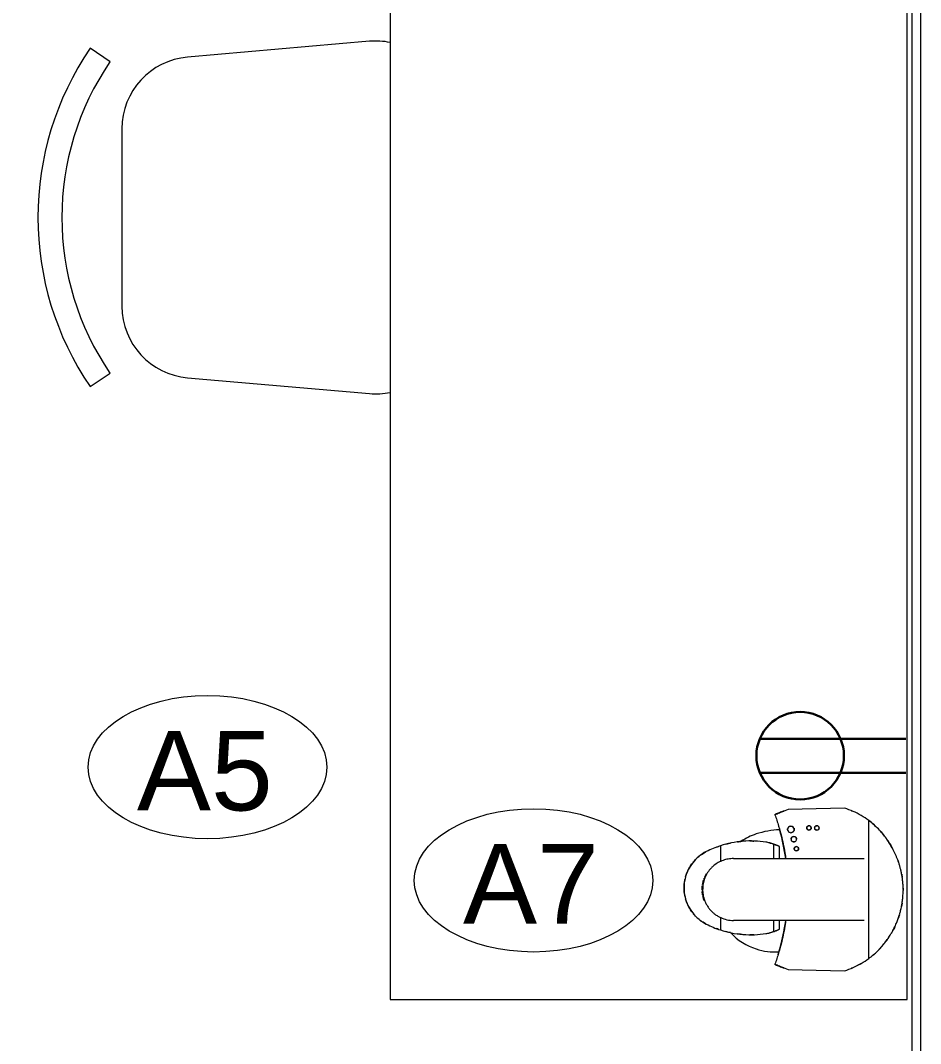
# Model space of a CAD drawing. Header units: inches. Extents: x -1176 to 1482, y -2527 to 978.
# Drawn here: x 842.9 to 893.8, y 177.4 to 235.2 of the extents above; entities that cross this region are included whole.
import ezdxf

# ---------------------------------------------------------------- set-up
doc = ezdxf.new("R2010")
doc.units = ezdxf.units.IN
doc.header["$MEASUREMENT"] = 0
for name, color, linetype, lineweight in [('A-ANNO-NOTE', 131, 'Continuous', 40), ('A-WALL', 113, 'Continuous', 18), ('I-FURN', 30, 'Continuous', 9), ('I-WALL', 2, 'Continuous', 18), ('Q-CASE', 31, 'Continuous', 9), ('Q-SPCQ', 91, 'Continuous', 9), ('Q-SPCQ-IDEN', 132, 'Continuous', 9)]:
    doc.layers.add(name, color=color, linetype=linetype, lineweight=lineweight)
doc.styles.add('Arial', font='arial.ttf', dxfattribs={"height": 4.5})

# ---------------------------------------------------------------- blocks, each defined once
blk = doc.blocks.new('Desk62 - Desk-7130673-3rd Floor Power _ Signal')
at = {"layer": 'Q-CASE'}
for p, q in [((2359.984, 477.743), (2270.773, 477.743)), ((2270.773, 477.743), (2270.773, 448.501)), ((2270.773, 448.501), (2359.984, 448.501))]:
    blk.add_line(p, q, dxfattribs=at)
blk = doc.blocks.new('F-Chairs - Side 01-V63-3rd Floor Power _ Signal')
at = {"layer": 'I-FURN'}
for p, q in [((-9.567, -3.524), (-8.802, -4.642)), ((8.802, -4.642), (9.567, -3.524)), ((5.019, -5.319), (-5.019, -5.319)), ((-9.066, -9.03), (-9.961, -19.322)), ((9.961, -19.322), (9.066, -9.03))]:
    blk.add_line(p, q, dxfattribs=at)
for centre, radius, start, end in [((0, -17.506), 16.942, 55.61966, 124.38034), ((0, -17.506), 15.588, 55.61966, 124.38034), ((-5.019, -9.381), 4.062, 90, 175.03026), ((5.019, -9.381), 4.063, 4.96974, 90), ((-5.914, -19.674), 4.063, 175.03026, 191.57394), ((5.914, -19.674), 4.063, 348.42606, 4.96974)]:
    blk.add_arc(centre, radius, start, end, dxfattribs=at)
blk = doc.blocks.new('Keurig_Coffee_Maker_18764 - Keurig_Coffee_Maker_18764-7518438-3rd Floor Power _ Signal')
at = {"layer": 'Q-SPCQ'}
for p, q in [((-0.611, 4.748), (-0.527, 4.773)), ((-0.527, 4.773), (-0.611, 4.748)), ((-0.611, 4.748), (-0.527, 4.773)), ((-0.527, 4.773), (-0.611, 4.748)), ((-0.611, 4.748), (-0.527, 4.773)), ((-0.527, 4.773), (-0.611, 4.748)), ((-0.611, 4.748), (-0.602, 4.718)), ((-0.611, 4.748), (-0.602, 4.718)), ((-0.611, 4.748), (-0.602, 4.718)), ((-0.602, 4.718), (-0.519, 4.743)), ((-0.519, 4.743), (-0.602, 4.718)), ((-0.602, 4.718), (-0.519, 4.743)), ((-0.519, 4.743), (-0.602, 4.718)), ((-0.602, 4.718), (-0.519, 4.743)), ((-0.519, 4.743), (-0.602, 4.718)), ((-0.519, 4.743), (-0.527, 4.773)), ((-0.519, 4.743), (-0.527, 4.773)), ((-0.519, 4.743), (-0.527, 4.773)), ((-0.514, 4.777), (-0.435, 4.8)), ((-0.514, 4.777), (-0.505, 4.747)), ((-0.426, 4.77), (-0.505, 4.747)), ((-0.435, 4.8), (-0.36, 4.821)), ((-0.426, 4.77), (-0.435, 4.8)), ((-0.352, 4.791), (-0.426, 4.77)), ((-0.36, 4.821), (-0.352, 4.791)), ((-0.305, 4.83), (-0.109, 4.854)), ((-0.305, 4.83), (-0.301, 4.799)), ((-0.105, 4.823), (-0.301, 4.799)), ((-0.109, 4.854), (-0.105, 4.823)), ((-0.041, 4.856), (-0.042, 4.825)), ((0.029, 4.821), (-0.042, 4.825)), ((-0.041, 4.856), (0.031, 4.852)), ((0.029, 4.821), (0.031, 4.852)), ((0.029, 4.821), (0.125, 4.816)), ((0.125, 4.816), (0.029, 4.821)), ((0.031, 4.852), (0.126, 4.847)), ((0.126, 4.847), (0.031, 4.852)), ((0.126, 4.847), (0.125, 4.816)), ((0.196, 4.812), (0.125, 4.816)), ((0.126, 4.847), (0.198, 4.844)), ((0.198, 4.844), (0.196, 4.812)), ((0.274, 4.804), (0.281, 4.834)), ((0.298, 4.798), (0.274, 4.804)), ((0.281, 4.834), (0.435, 4.799)), ((0.428, 4.769), (0.339, 4.789)), ((0.495, 4.754), (0.428, 4.769)), ((0.435, 4.799), (0.502, 4.784)), ((0.438, 4.799), (0.439, 4.798)), ((0.439, 4.798), (0.438, 4.799)), ((0.448, 4.796), (0.441, 4.766)), ((0.472, 4.791), (0.465, 4.76)), ((0.517, 4.748), (0.465, 4.76)), ((0.465, 4.76), (0.495, 4.754)), ((0.502, 4.784), (0.472, 4.791)), ((0.472, 4.791), (0.524, 4.779)), ((0.495, 4.754), (0.502, 4.784)), ((0.502, 4.784), (0.495, 4.754)), ((0.502, 4.784), (0.495, 4.754)), ((0.495, 4.754), (0.495, 4.754)), ((0.498, 4.753), (0.505, 4.783)), ((0.502, 4.784), (0.502, 4.784)), ((0.524, 4.779), (0.517, 4.748)), ((0.581, 4.758), (0.57, 4.729)), ((0.636, 4.704), (0.57, 4.729)), ((0.581, 4.758), (0.647, 4.734)), ((0.636, 4.704), (0.647, 4.734)), ((0.71, 4.708), (0.696, 4.68)), ((0.745, 4.656), (0.696, 4.68)), ((0.696, 4.68), (0.739, 4.659)), ((0.753, 4.687), (0.71, 4.708)), ((0.71, 4.708), (0.759, 4.683)), ((0.888, 4.584), (0.745, 4.656)), ((0.759, 4.683), (0.902, 4.612)), ((0.902, 4.612), (0.888, 4.584)), ((0.908, 4.609), (0.894, 4.581)), ((-1.561, 3.819), (-2.289, 3.819)), ((2.473, 3.819), (1.561, 3.819)), ((-1.75, -4.312), (-1.75, 3.077)), ((1.75, 3.077), (1.75, -4.312)), ((-2.379, 0.792), (-1.75, 0.792)), ((1.75, 0.792), (2.563, 0.792)), ((-2.238, 0.472), (-1.75, 0.472)), ((1.75, 0.472), (2.422, 0.472)), ((-3.9, -4.573), (3.9, -4.573)), ((2.549, -5.785), (2.526, -5.785)), ((0, -6.517), (-0.05, -6.517)), ((0, -6.517), (-0.05, -6.517))]:
    blk.add_line(p, q, dxfattribs=at)
at = {"layer": 'Q-SPCQ', "flags": 128}
for points in [[(-4.518, -0.022), (-4.564, -1.592), (-4.597, -3.214)], [(4.597, -3.214), (4.564, -1.592), (4.518, -0.022)]]:
    blk.add_lwpolyline(points, dxfattribs=at)
at = {"layer": 'Q-SPCQ'}
for centre, radius, start, end in [((-0.112, 0.744), 3.417, 133.21505, 162.02509), ((-0.112, 0.744), 3.417, 17.97491, 33.81373), ((-0.112, 0.744), 3.417, 162.02509, 183.96316), ((-1.507, 0.291), 4.884, 2.07337, 17.97491), ((0, 12.505), 12.505, 252.78032, 257.19271), ((0, 12.505), 12.505, 253.75955, 261.92502), ((0, 12.505), 12.505, 259.0261, 261.94873), ((0, 12.505), 12.505, 278.07893, 285.42794), ((3.397, -0.168), 0.187, 90, 270), ((3.397, -0.168), 0.187, 270, 90), ((2.304, -0.48), 0.125, 90, 270), ((2.304, -0.48), 0.125, 270, 90), ((2.842, -0.335), 0.156, 90, 270), ((2.842, -0.335), 0.156, 270, 90), ((3.483, -1.188), 0.125, 90, 270), ((3.483, -1.188), 0.125, 270, 90), ((3.483, -1.636), 0.125, 90, 270), ((3.483, -1.636), 0.125, 270, 90), ((-0.025, -1.684), 4.833, 219.39833, 221.04572), ((-0.025, -1.684), 4.833, 228.16386, 230.53432), ((-0.025, -1.684), 4.833, 239.65923, 240.07241)]:
    blk.add_arc(centre, radius, start, end, dxfattribs=at)
for points, knots in [([(2.144, 4.616), (2.067, 4.768), (1.885, 5.047), (1.524, 5.401), (1.093, 5.669), (0.607, 5.838), (0.092, 5.896), (-0.424, 5.838), (-0.909, 5.668), (-1.268, 5.445), (-1.52, 5.223), (-1.747, 4.976), (-1.883, 4.768), (-1.96, 4.616)], [0, 0, 0, 0, 0.1, 0.2, 0.3, 0.4, 0.5, 0.6, 0.7, 0.8, 0.85, 0.9, 1, 1, 1, 1]), ([(-0.839, 5.68), (-0.813, 5.692), (-0.714, 5.733), (-0.613, 5.768), (-0.537, 5.79)], [0.1340386, 0.1340386, 0.1340386, 0.1340386, 0.1666667, 0.256932, 0.256932, 0.256932, 0.256932]), ([(-0.384, 5.827), (-0.37, 5.83), (-0.07, 5.891), (0.251, 5.881), (0.555, 5.831), (0.569, 5.829)], [0.3167664, 0.3167664, 0.3167664, 0.3167664, 0.3333333, 0.6666667, 0.6830273, 0.6830273, 0.6830273, 0.6830273]), ([(0.72, 5.79), (0.796, 5.768), (0.899, 5.736), (0.996, 5.69), (1.021, 5.677)], [0.7426327, 0.7426327, 0.7426327, 0.7426327, 0.8333333, 0.8657703, 0.8657703, 0.8657703, 0.8657703]), ([(-1.901, 4.724), (-1.84, 4.831), (-1.702, 5.032), (-1.511, 5.232), (-1.395, 5.331), (-1.372, 5.351)], [0, 0, 0, 0, 0.3333333, 0.6666667, 0.7485665, 0.7485665, 0.7485665, 0.7485665]), ([(1.556, 5.351), (1.579, 5.332), (1.695, 5.232), (1.886, 5.032), (2.024, 4.831), (2.086, 4.724)], [0.2509667, 0.2509667, 0.2509667, 0.2509667, 0.3333333, 0.6666667, 1, 1, 1, 1]), ([(1.75, 3.077), (1.749, 3.181), (1.731, 3.384), (1.656, 3.668), (1.552, 3.896), (1.445, 4.068), (1.356, 4.187), (1.256, 4.298), (1.145, 4.403), (1.024, 4.499), (0.897, 4.582), (0.762, 4.654), (0.617, 4.716), (0.466, 4.766), (0.302, 4.804), (0.121, 4.825), (-0.081, 4.827), (-0.278, 4.808), (-0.466, 4.767), (-0.654, 4.702), (-0.832, 4.62), (-0.993, 4.522), (-1.146, 4.404), (-1.284, 4.27), (-1.403, 4.129), (-1.507, 3.972), (-1.624, 3.748), (-1.721, 3.458), (-1.749, 3.207), (-1.75, 3.077)], [0, 0, 0, 0, 0.055556, 0.111111, 0.166667, 0.194444, 0.222222, 0.25, 0.277778, 0.305556, 0.333333, 0.361111, 0.388889, 0.416667, 0.444444, 0.479167, 0.513889, 0.548611, 0.583333, 0.618056, 0.652778, 0.6875, 0.722222, 0.756944, 0.791667, 0.826389, 0.861111, 0.930556, 1, 1, 1, 1]), ([(2.393, 4.049), (2.402, 4.026), (2.417, 3.985), (2.431, 3.943), (2.437, 3.925)], [0.17849533, 0.17849533, 0.17849533, 0.17849533, 0.2, 0.21629659, 0.21629659, 0.21629659, 0.21629659]), ([(2.56, 3.525), (2.578, 3.454), (2.599, 3.365), (2.62, 3.275), (2.624, 3.256)], [0.3370694, 0.3370694, 0.3370694, 0.3370694, 0.4, 0.41654848, 0.41654848, 0.41654848, 0.41654848]), ([(-2.539, 2.588), (-2.538, 2.601), (-2.53, 2.69), (-2.521, 2.779), (-2.512, 2.856)], [0.38887206, 0.38887206, 0.38887206, 0.38887206, 0.4, 0.46606846, 0.46606846, 0.46606846, 0.46606846]), ([(-2.332, 0.672), (-2.336, 0.681), (-2.343, 0.699), (-2.359, 0.737), (-2.377, 0.788), (-2.392, 0.83), (-2.399, 0.852)], [0.8338778, 0.8338778, 0.8338778, 0.8338778, 0.8611111, 0.8888889, 0.9444444, 1, 1, 1, 1]), ([(-2.379, 0.792), (-2.371, 0.771), (-2.356, 0.731), (-2.337, 0.683), (-2.322, 0.647), (-2.311, 0.622), (-2.3, 0.598), (-2.289, 0.576), (-2.28, 0.555), (-2.271, 0.536), (-2.262, 0.52), (-2.255, 0.506), (-2.249, 0.494), (-2.243, 0.481), (-2.238, 0.473), (-2.238, 0.472), (-2.238, 0.472)], [0, 0, 0, 0, 0.0555556, 0.1111111, 0.1388889, 0.1666667, 0.1944444, 0.2222222, 0.25, 0.2777778, 0.3055556, 0.3333333, 0.3611111, 0.3888889, 0.4444444, 0.4737946, 0.4737946, 0.4737946, 0.4737946]), ([(2.422, 0.472), (2.422, 0.472), (2.423, 0.473), (2.427, 0.481), (2.434, 0.494), (2.441, 0.508), (2.451, 0.527), (2.462, 0.55), (2.47, 0.568), (2.475, 0.579), (2.483, 0.595), (2.495, 0.621), (2.512, 0.66), (2.534, 0.716), (2.551, 0.761), (2.563, 0.792)], [0.5262054, 0.5262054, 0.5262054, 0.5262054, 0.5555556, 0.6111111, 0.6388889, 0.6666667, 0.7083333, 0.75, 0.7708333, 0.78125, 0.7916667, 0.8333333, 0.875, 0.9166667, 1, 1, 1, 1]), ([(2.584, 0.852), (2.576, 0.83), (2.562, 0.788), (2.543, 0.737), (2.528, 0.699), (2.52, 0.681), (2.516, 0.672)], [0, 0, 0, 0, 0.0555556, 0.1111111, 0.1388889, 0.1661222, 0.1661222, 0.1661222, 0.1661222]), ([(-1.751, 0.123), (-1.824, 0.133), (-2.222, 0.193), (-2.615, 0.272), (-2.935, 0.349)], [0.7961311, 0.7961311, 0.7961311, 0.7961311, 0.8333333, 1, 1, 1, 1]), ([(2.935, 0.349), (2.615, 0.272), (2.222, 0.193), (1.824, 0.133), (1.751, 0.123)], [0, 0, 0, 0, 0.1666667, 0.2038782, 0.2038782, 0.2038782, 0.2038782]), ([(1.859, 0.139), (1.928, 0.149), (2.288, 0.207), (2.646, 0.28), (2.935, 0.349)], [0.8149744, 0.8149744, 0.8149744, 0.8149744, 0.85, 1, 1, 1, 1]), ([(3.331, 0.007), (3.339, 0.01), (3.36, 0.016), (3.383, 0.019), (3.397, 0.019)], [0.8888889, 0.8888889, 0.8888889, 0.8888889, 0.9305556, 1, 1, 1, 1]), ([(3.397, 0.019), (3.409, 0.019), (3.424, 0.018), (3.438, 0.015), (3.442, 0.014)], [0, 0, 0, 0, 0.05555556, 0.07172864, 0.07172864, 0.07172864, 0.07172864]), ([(2.304, -0.605), (2.296, -0.604), (2.28, -0.603), (2.259, -0.597), (2.242, -0.589), (2.23, -0.581), (2.219, -0.572), (2.206, -0.558), (2.19, -0.535), (2.177, -0.497), (2.179, -0.456), (2.191, -0.423), (2.203, -0.404), (2.215, -0.391), (2.229, -0.379), (2.257, -0.361), (2.284, -0.355), (2.304, -0.355)], [0, 0, 0, 0, 0.055556, 0.111111, 0.166667, 0.194444, 0.222222, 0.277778, 0.333333, 0.444444, 0.583333, 0.652778, 0.722222, 0.756944, 0.791667, 0.861111, 1, 1, 1, 1]), ([(2.304, -0.355), (2.312, -0.355), (2.323, -0.356), (2.337, -0.359), (2.351, -0.364), (2.365, -0.37), (2.377, -0.378), (2.389, -0.387), (2.401, -0.401), (2.417, -0.424), (2.43, -0.462), (2.429, -0.502), (2.416, -0.536), (2.404, -0.555), (2.392, -0.568), (2.378, -0.58), (2.35, -0.598), (2.323, -0.604), (2.304, -0.605)], [0, 0, 0, 0, 0.055556, 0.083333, 0.111111, 0.166667, 0.194444, 0.222222, 0.277778, 0.333333, 0.444444, 0.583333, 0.652778, 0.722222, 0.756944, 0.791667, 0.861111, 1, 1, 1, 1]), ([(2.705, -0.411), (2.697, -0.395), (2.683, -0.357), (2.686, -0.306), (2.698, -0.273), (2.704, -0.261), (2.705, -0.259)], [0.3333333, 0.3333333, 0.3333333, 0.3333333, 0.4444444, 0.5833333, 0.6527778, 0.6666667, 0.6666667, 0.6666667, 0.6666667]), ([(2.717, -0.241), (2.718, -0.24), (2.723, -0.234), (2.732, -0.224), (2.744, -0.213), (2.758, -0.203), (2.773, -0.195), (2.782, -0.191), (2.786, -0.189)], [0.7123425, 0.7123425, 0.7123425, 0.7123425, 0.7222222, 0.7569444, 0.7916667, 0.8263889, 0.8611111, 0.8888889, 0.8888889, 0.8888889, 0.8888889]), ([(2.739, -0.453), (2.732, -0.447), (2.725, -0.439), (2.718, -0.431), (2.717, -0.43)], [0.22222222, 0.22222222, 0.22222222, 0.22222222, 0.27777778, 0.2873134, 0.2873134, 0.2873134, 0.2873134]), ([(2.842, -0.179), (2.852, -0.179), (2.866, -0.181), (2.884, -0.185), (2.902, -0.19), (2.918, -0.199), (2.934, -0.209), (2.941, -0.215), (2.945, -0.218)], [0, 0, 0, 0, 0.0555556, 0.0833333, 0.1111111, 0.1666667, 0.1944444, 0.2222222, 0.2222222, 0.2222222, 0.2222222]), ([(2.978, -0.259), (2.987, -0.275), (3, -0.313), (2.998, -0.364), (2.983, -0.406), (2.968, -0.429), (2.952, -0.446), (2.94, -0.457), (2.925, -0.468), (2.895, -0.485), (2.867, -0.491), (2.842, -0.492)], [0.3333333, 0.3333333, 0.3333333, 0.3333333, 0.4444444, 0.5833333, 0.6527778, 0.7222222, 0.7569444, 0.7916667, 0.8263889, 0.8611111, 1, 1, 1, 1]), ([(3.274, -0.309), (3.266, -0.302), (3.251, -0.286), (3.226, -0.25), (3.213, -0.212), (3.21, -0.183), (3.21, -0.175)], [0.2222222, 0.2222222, 0.2222222, 0.2222222, 0.2777778, 0.3333333, 0.4444444, 0.4882459, 0.4882459, 0.4882459, 0.4882459]), ([(3.213, -0.137), (3.214, -0.132), (3.217, -0.114), (3.225, -0.094), (3.232, -0.079), (3.234, -0.077)], [0.5555556, 0.5555556, 0.5555556, 0.5555556, 0.5833333, 0.6527778, 0.6666667, 0.6666667, 0.6666667, 0.6666667]), ([(3.397, -0.356), (3.386, -0.356), (3.368, -0.354), (3.347, -0.349), (3.336, -0.346), (3.331, -0.344)], [0, 0, 0, 0, 0.0555556, 0.0833333, 0.1111111, 0.1111111, 0.1111111, 0.1111111]), ([(3.498, -0.01), (3.501, -0.012), (3.509, -0.018), (3.525, -0.03), (3.544, -0.05), (3.568, -0.086), (3.586, -0.136), (3.586, -0.178), (3.582, -0.199)], [0.1737723, 0.1737723, 0.1737723, 0.1737723, 0.1944444, 0.2222222, 0.2777778, 0.3333333, 0.4444444, 0.5555556, 0.5555556, 0.5555556, 0.5555556]), ([(3.575, -0.228), (3.573, -0.236), (3.564, -0.257), (3.548, -0.281), (3.532, -0.299), (3.524, -0.307), (3.521, -0.309)], [0.6069174, 0.6069174, 0.6069174, 0.6069174, 0.6527778, 0.7222222, 0.7569444, 0.7777778, 0.7777778, 0.7777778, 0.7777778]), ([(3.483, -1.313), (3.475, -1.313), (3.46, -1.311), (3.439, -1.306), (3.418, -1.296), (3.4, -1.283), (3.385, -1.267), (3.369, -1.243), (3.356, -1.206), (3.357, -1.165), (3.37, -1.131), (3.382, -1.112), (3.395, -1.099), (3.408, -1.087), (3.436, -1.069), (3.463, -1.063), (3.483, -1.063)], [0, 0, 0, 0, 0.055556, 0.111111, 0.166667, 0.222222, 0.277778, 0.333333, 0.444444, 0.583333, 0.652778, 0.722222, 0.756944, 0.791667, 0.861111, 1, 1, 1, 1]), ([(3.483, -1.063), (3.49, -1.063), (3.505, -1.064), (3.527, -1.07), (3.547, -1.08), (3.565, -1.093), (3.58, -1.108), (3.596, -1.132), (3.608, -1.166), (3.608, -1.195), (3.606, -1.209)], [0, 0, 0, 0, 0.0555556, 0.1111111, 0.1666667, 0.2222222, 0.2777778, 0.3333333, 0.4444444, 0.5555556, 0.5555556, 0.5555556, 0.5555556]), ([(3.359, -1.657), (3.356, -1.639), (3.357, -1.612), (3.37, -1.578), (3.385, -1.556), (3.404, -1.537), (3.436, -1.517), (3.463, -1.511), (3.483, -1.511)], [0.4444444, 0.4444444, 0.4444444, 0.4444444, 0.5833333, 0.6527778, 0.7222222, 0.7916667, 0.8611111, 1, 1, 1, 1]), ([(3.592, -1.249), (3.588, -1.255), (3.579, -1.269), (3.561, -1.287), (3.529, -1.307), (3.502, -1.313), (3.483, -1.313)], [0.6666667, 0.6666667, 0.6666667, 0.6666667, 0.7222222, 0.7916667, 0.8611111, 1, 1, 1, 1]), ([(3.483, -1.511), (3.49, -1.511), (3.505, -1.512), (3.526, -1.518), (3.546, -1.528), (3.564, -1.54), (3.58, -1.556), (3.596, -1.58), (3.608, -1.614), (3.608, -1.643), (3.606, -1.657)], [0, 0, 0, 0, 0.0555556, 0.1111111, 0.1666667, 0.2222222, 0.2777778, 0.3333333, 0.4444444, 0.5555556, 0.5555556, 0.5555556, 0.5555556]), ([(3.591, -1.697), (3.588, -1.703), (3.579, -1.717), (3.561, -1.735), (3.529, -1.754), (3.502, -1.76), (3.483, -1.761)], [0.6666667, 0.6666667, 0.6666667, 0.6666667, 0.7222222, 0.7916667, 0.8611111, 1, 1, 1, 1]), ([(-4.285, -3.961), (-4.262, -4.005), (-4.235, -4.057), (-4.205, -4.107), (-4.2, -4.116)], [0.3713401, 0.3713401, 0.3713401, 0.3713401, 0.5, 0.5248828, 0.5248828, 0.5248828, 0.5248828]), ([(-4.2, -4.116), (-4.205, -4.108), (-4.234, -4.057), (-4.261, -4.004), (-4.282, -3.96)], [0.4751172, 0.4751172, 0.4751172, 0.4751172, 0.5, 0.6286599, 0.6286599, 0.6286599, 0.6286599]), ([(-3.9, -4.573), (-3.769, -4.748), (-3.49, -5.074), (-3.023, -5.492), (-2.601, -5.782), (-2.29, -5.956), (-2.107, -6.047), (-1.943, -6.122), (-1.752, -6.2), (-1.568, -6.266), (-1.436, -6.308), (-1.36, -6.329), (-1.244, -6.361), (-1.067, -6.406), (-0.884, -6.442), (-0.76, -6.461), (-0.677, -6.473), (-0.53, -6.49), (-0.315, -6.508), (-0.139, -6.515), (-0.05, -6.517)], [0, 0, 0, 0, 0.142857, 0.285714, 0.428571, 0.5, 0.535714, 0.571429, 0.625, 0.678571, 0.705357, 0.71875, 0.732143, 0.785714, 0.839286, 0.852679, 0.866071, 0.892857, 0.946429, 1, 1, 1, 1]), ([(-3.291, -5.247), (-3.332, -5.21), (-3.383, -5.162), (-3.432, -5.112), (-3.442, -5.101)], [0.79638486, 0.79638486, 0.79638486, 0.79638486, 0.83333333, 0.8435005, 0.8435005, 0.8435005, 0.8435005]), ([(-3.441, -5.103), (-3.43, -5.114), (-3.38, -5.164), (-3.329, -5.212), (-3.288, -5.248)], [0.23427003, 0.23427003, 0.23427003, 0.23427003, 0.25, 0.30481789, 0.30481789, 0.30481789, 0.30481789]), ([(3.037, -5.454), (3.148, -5.367), (3.267, -5.266), (3.38, -5.158), (3.391, -5.147)], [0.2716855, 0.2716855, 0.2716855, 0.2716855, 0.4, 0.414526, 0.414526, 0.414526, 0.414526]), ([(3.391, -5.148), (3.301, -5.234), (3.183, -5.336), (3.062, -5.435), (3.038, -5.455)], [0.585474, 0.585474, 0.585474, 0.585474, 0.7, 0.7283145, 0.7283145, 0.7283145, 0.7283145]), ([(3.855, -4.632), (3.838, -4.655), (3.746, -4.772), (3.647, -4.883), (3.564, -4.969)], [0.3739159, 0.3739159, 0.3739159, 0.3739159, 0.4, 0.5097654, 0.5097654, 0.5097654, 0.5097654]), ([(-2.715, -5.699), (-2.758, -5.671), (-2.825, -5.624), (-2.892, -5.576), (-2.918, -5.557)], [0.63255371, 0.63255371, 0.63255371, 0.63255371, 0.66666667, 0.68782663, 0.68782663, 0.68782663, 0.68782663]), ([(-2.913, -5.56), (-2.887, -5.579), (-2.82, -5.627), (-2.753, -5.675), (-2.712, -5.704)], [0.46748557, 0.46748557, 0.46748557, 0.46748557, 0.5, 0.54988363, 0.54988363, 0.54988363, 0.54988363]), ([(2.848, -5.593), (2.804, -5.624), (2.622, -5.746), (2.433, -5.855), (2.286, -5.929)], [0.8, 0.8, 0.8, 0.8, 0.85, 1, 1, 1, 1]), ([(-2.32, -5.938), (-2.278, -5.961), (-2.205, -6), (-2.129, -6.034), (-2.097, -6.048)], [0.7023309, 0.7023309, 0.7023309, 0.7023309, 0.75, 0.78527969, 0.78527969, 0.78527969, 0.78527969]), ([(-1.455, -6.301), (-1.475, -6.295), (-1.55, -6.271), (-1.623, -6.245), (-1.676, -6.225)], [0.3190358, 0.3190358, 0.3190358, 0.3190358, 0.33333333, 0.37139588, 0.37139588, 0.37139588, 0.37139588]), ([(0, -6.517), (0.087, -6.516), (0.259, -6.51), (0.469, -6.493), (0.634, -6.473), (0.757, -6.454), (0.877, -6.433), (1.016, -6.405), (1.171, -6.369), (1.313, -6.329), (1.424, -6.295), (1.534, -6.26), (1.67, -6.212), (1.828, -6.149), (2.036, -6.059), (2.187, -5.983), (2.286, -5.929)], [0, 0, 0, 0, 0.1, 0.2, 0.25, 0.3, 0.35, 0.4, 0.475, 0.55, 0.5875, 0.625, 0.7, 0.775, 0.85, 1, 1, 1, 1]), ([(1.523, -6.263), (1.535, -6.259), (1.569, -6.247), (1.603, -6.235), (1.624, -6.226)], [0.65060949, 0.65060949, 0.65060949, 0.65060949, 0.66666667, 0.69577662, 0.69577662, 0.69577662, 0.69577662]), ([(1.625, -6.227), (1.603, -6.235), (1.569, -6.247), (1.535, -6.259), (1.523, -6.263)], [0.30422338, 0.30422338, 0.30422338, 0.30422338, 0.33333333, 0.34939051, 0.34939051, 0.34939051, 0.34939051]), ([(-0.767, -6.46), (-0.776, -6.459), (-0.838, -6.449), (-0.899, -6.438), (-0.953, -6.428)], [0.1610836, 0.1610836, 0.1610836, 0.1610836, 0.16666667, 0.2032532, 0.2032532, 0.2032532, 0.2032532]), ([(0.858, -6.436), (0.836, -6.44), (0.786, -6.449), (0.737, -6.456), (0.709, -6.46)], [0.6380075, 0.6380075, 0.6380075, 0.6380075, 0.66666667, 0.70124078, 0.70124078, 0.70124078, 0.70124078]), ([(0.71, -6.461), (0.737, -6.457), (0.786, -6.449), (0.836, -6.44), (0.858, -6.437)], [0.29875922, 0.29875922, 0.29875922, 0.29875922, 0.33333333, 0.3619925, 0.3619925, 0.3619925, 0.3619925])]:
    blk.add_open_spline(points, degree=3, knots=knots, dxfattribs=at)
for points in [[(-1.269, 5.431), (-1.23, 5.46), (-1.189, 5.487), (-1.148, 5.514)], [(-1.148, 5.514), (-1.1, 5.544), (-1.052, 5.573), (-1.002, 5.6)], [(1.186, 5.6), (1.236, 5.573), (1.284, 5.545), (1.332, 5.514)], [(1.332, 5.514), (1.374, 5.487), (1.414, 5.46), (1.453, 5.431)], [(-1.96, 4.616), (-1.95, 4.635), (-1.931, 4.671), (-1.911, 4.707), (-1.901, 4.724)], [(2.086, 4.724), (2.096, 4.707), (2.116, 4.671), (2.135, 4.635), (2.144, 4.616)], [(-1.96, 4.616), (-2.024, 4.489), (-2.144, 4.228), (-2.244, 3.957), (-2.289, 3.819)], [(2.473, 3.819), (2.428, 3.957), (2.328, 4.228), (2.209, 4.489), (2.144, 4.616)], [(-2.289, 3.819), (-2.355, 3.615), (-2.464, 3.199), (-2.555, 2.549), (-2.569, 1.89), (-2.527, 1.457), (-2.494, 1.244)], [(-2.439, 3.256), (-2.42, 3.346), (-2.4, 3.436), (-2.377, 3.525)], [(-2.253, 3.925), (-2.239, 3.966), (-2.223, 4.007), (-2.207, 4.047)], [(2.678, 1.244), (2.712, 1.457), (2.753, 1.89), (2.74, 2.549), (2.648, 3.199), (2.54, 3.615), (2.473, 3.819)], [(2.693, 2.854), (2.706, 2.766), (2.717, 2.677), (2.726, 2.588)], [(-2.558, 1.934), (-2.56, 2.004), (-2.56, 2.075), (-2.559, 2.145)], [(2.745, 2.146), (2.745, 2.075), (2.742, 2.005), (2.737, 1.934)], [(-2.494, 1.244), (-2.482, 1.166), (-2.45, 1.013), (-2.405, 0.865), (-2.379, 0.792)], [(2.563, 0.792), (2.589, 0.865), (2.635, 1.013), (2.666, 1.166), (2.678, 1.244)], [(-4.23, 0.737), (-4.286, 0.614), (-4.389, 0.365), (-4.478, 0.108), (-4.518, -0.022)], [(-4.23, 0.737), (-4.268, 0.653), (-4.341, 0.483), (-4.406, 0.31), (-4.437, 0.223)], [(-4.437, 0.223), (-4.406, 0.31), (-4.341, 0.483), (-4.268, 0.653), (-4.23, 0.737)], [(-2.935, 0.349), (-3.155, 0.402), (-3.591, 0.52), (-4.018, 0.661), (-4.23, 0.737)], [(-2.399, 0.852), (-2.42, 0.916), (-2.439, 0.98), (-2.455, 1.046)], [(2.639, 1.046), (2.623, 0.98), (2.605, 0.916), (2.584, 0.852)], [(4.23, 0.737), (4.018, 0.661), (3.591, 0.52), (3.155, 0.402), (2.935, 0.349)], [(4.437, 0.223), (4.406, 0.31), (4.341, 0.483), (4.268, 0.653), (4.23, 0.737)], [(4.518, -0.022), (4.478, 0.108), (4.389, 0.365), (4.286, 0.614), (4.23, 0.737)], [(4.23, 0.737), (4.268, 0.653), (4.341, 0.483), (4.406, 0.31), (4.437, 0.223)], [(-2.935, 0.349), (-2.59, 0.266), (-2.244, 0.198), (-1.895, 0.144)], [(-1.814, 0.132), (-1.899, 0.145), (-1.984, 0.157), (-2.069, 0.172)], [(2.935, 0.349), (2.592, 0.267), (2.247, 0.199), (1.9, 0.145)], [(3.464, -0.344), (3.443, -0.351), (3.421, -0.355), (3.397, -0.356)], [(3.483, -1.761), (3.475, -1.761), (3.46, -1.759), (3.439, -1.753), (3.419, -1.744), (3.407, -1.735), (3.401, -1.73)], [(-4.597, -3.214), (-4.545, -3.375), (-4.426, -3.692), (-4.192, -4.149), (-4.003, -4.434), (-3.9, -4.573)], [(3.9, -4.573), (4.003, -4.434), (4.192, -4.149), (4.426, -3.692), (4.545, -3.375), (4.597, -3.214)], [(-4.466, -3.574), (-4.458, -3.592), (-4.451, -3.61), (-4.443, -3.627)], [(-4.443, -3.627), (-4.451, -3.61), (-4.458, -3.592), (-4.466, -3.574)], [(4.445, -3.623), (4.452, -3.607), (4.459, -3.59), (4.466, -3.574)], [(4.466, -3.574), (4.459, -3.59), (4.452, -3.607), (4.445, -3.623)], [(2.286, -5.929), (2.494, -5.823), (2.891, -5.584), (3.434, -5.133), (3.752, -4.77), (3.9, -4.573)], [(3.566, -4.971), (3.668, -4.863), (3.763, -4.749), (3.853, -4.631)], [(2.286, -5.929), (2.482, -5.83), (2.669, -5.718), (2.848, -5.593)], [(-2.105, -6.047), (-2.18, -6.011), (-2.254, -5.972), (-2.327, -5.932)], [(-1.66, -6.232), (-1.607, -6.251), (-1.554, -6.27), (-1.5, -6.287)], [(-1.5, -6.287), (-1.482, -6.293), (-1.463, -6.298), (-1.445, -6.304)], [(-0.941, -6.43), (-0.888, -6.44), (-0.836, -6.45), (-0.784, -6.457)], [(0, -6.517), (0.026, -6.517), (0.052, -6.517), (0.077, -6.516)], [(0.077, -6.516), (0.052, -6.517), (0.026, -6.517), (0, -6.517)]]:
    blk.add_open_spline(points, degree=3, dxfattribs=at)
blk = doc.blocks.new('Appliance_Specialty Equipment Tag - Standard-3515593-3rd Floor Power _ Signal')
at = {"layer": 'Q-SPCQ-IDEN'}
blk.add_ellipse((-0.0499, 0.0037), major_axis=(-0.1406, 0), ratio=0.600473, dxfattribs=at)

msp = doc.modelspace()

# ---------------------------------------------------------------- linework, layer by layer
at = {"layer": 'A-ANNO-NOTE', "lineweight": 30}
for p, q in [((892.977, 194.623), (884.714, 194.623)), ((892.977, 192.707), (884.714, 192.707))]:
    msp.add_line(p, q, dxfattribs=at)
msp.add_circle((886.996, 193.665), 2.475, dxfattribs=at)
at = {"layer": 'A-WALL'}
msp.add_line((893.804, 269.603), (893.804, 113.893), dxfattribs=at)
at = {"layer": 'I-WALL'}
msp.add_line((893.304, 269.103), (893.304, 113.893), dxfattribs=at)

# ---------------------------------------------------------------- block references
at = {"layer": 'I-FURN', "rotation": 90.00000000000044}
msp.add_blockref('F-Chairs - Side 01-V63-3rd Floor Power _ Signal', (843.322, 224.103), dxfattribs=at)
at = {"layer": 'Q-CASE', "rotation": 89.9999999999999}
msp.add_blockref('Desk62 - Desk-7130673-3rd Floor Power _ Signal', (1341.547, -2090.881), dxfattribs=at)
at = {"layer": 'Q-SPCQ', "rotation": 90.0000000000001}
msp.add_blockref('Keurig_Coffee_Maker_18764 - Keurig_Coffee_Maker_18764-7518438-3rd Floor Power _ Signal', (886.304, 186.103), dxfattribs=at)
at = {"layer": 'Q-SPCQ-IDEN', "xscale": 47.99999999999997, "yscale": 47.99999999999997, "zscale": 47.99999999999997}
for p in [(855.873, 192.846), (874.315, 186.442)]:
    msp.add_blockref('Appliance_Specialty Equipment Tag - Standard-3515593-3rd Floor Power _ Signal', p, dxfattribs=at)

# ---------------------------------------------------------------- texts
at = {"layer": 'Q-SPCQ-IDEN', "char_height": 4.5, "width": 9.393, "attachment_point": 1, "style": 'Arial'}
for s, insert in [('A5', (849.483, 195.074)), ('A7', (867.926, 188.67))]:
    msp.add_mtext(s, dxfattribs=dict(at, insert=insert))

doc.saveas('drawing.dxf')
